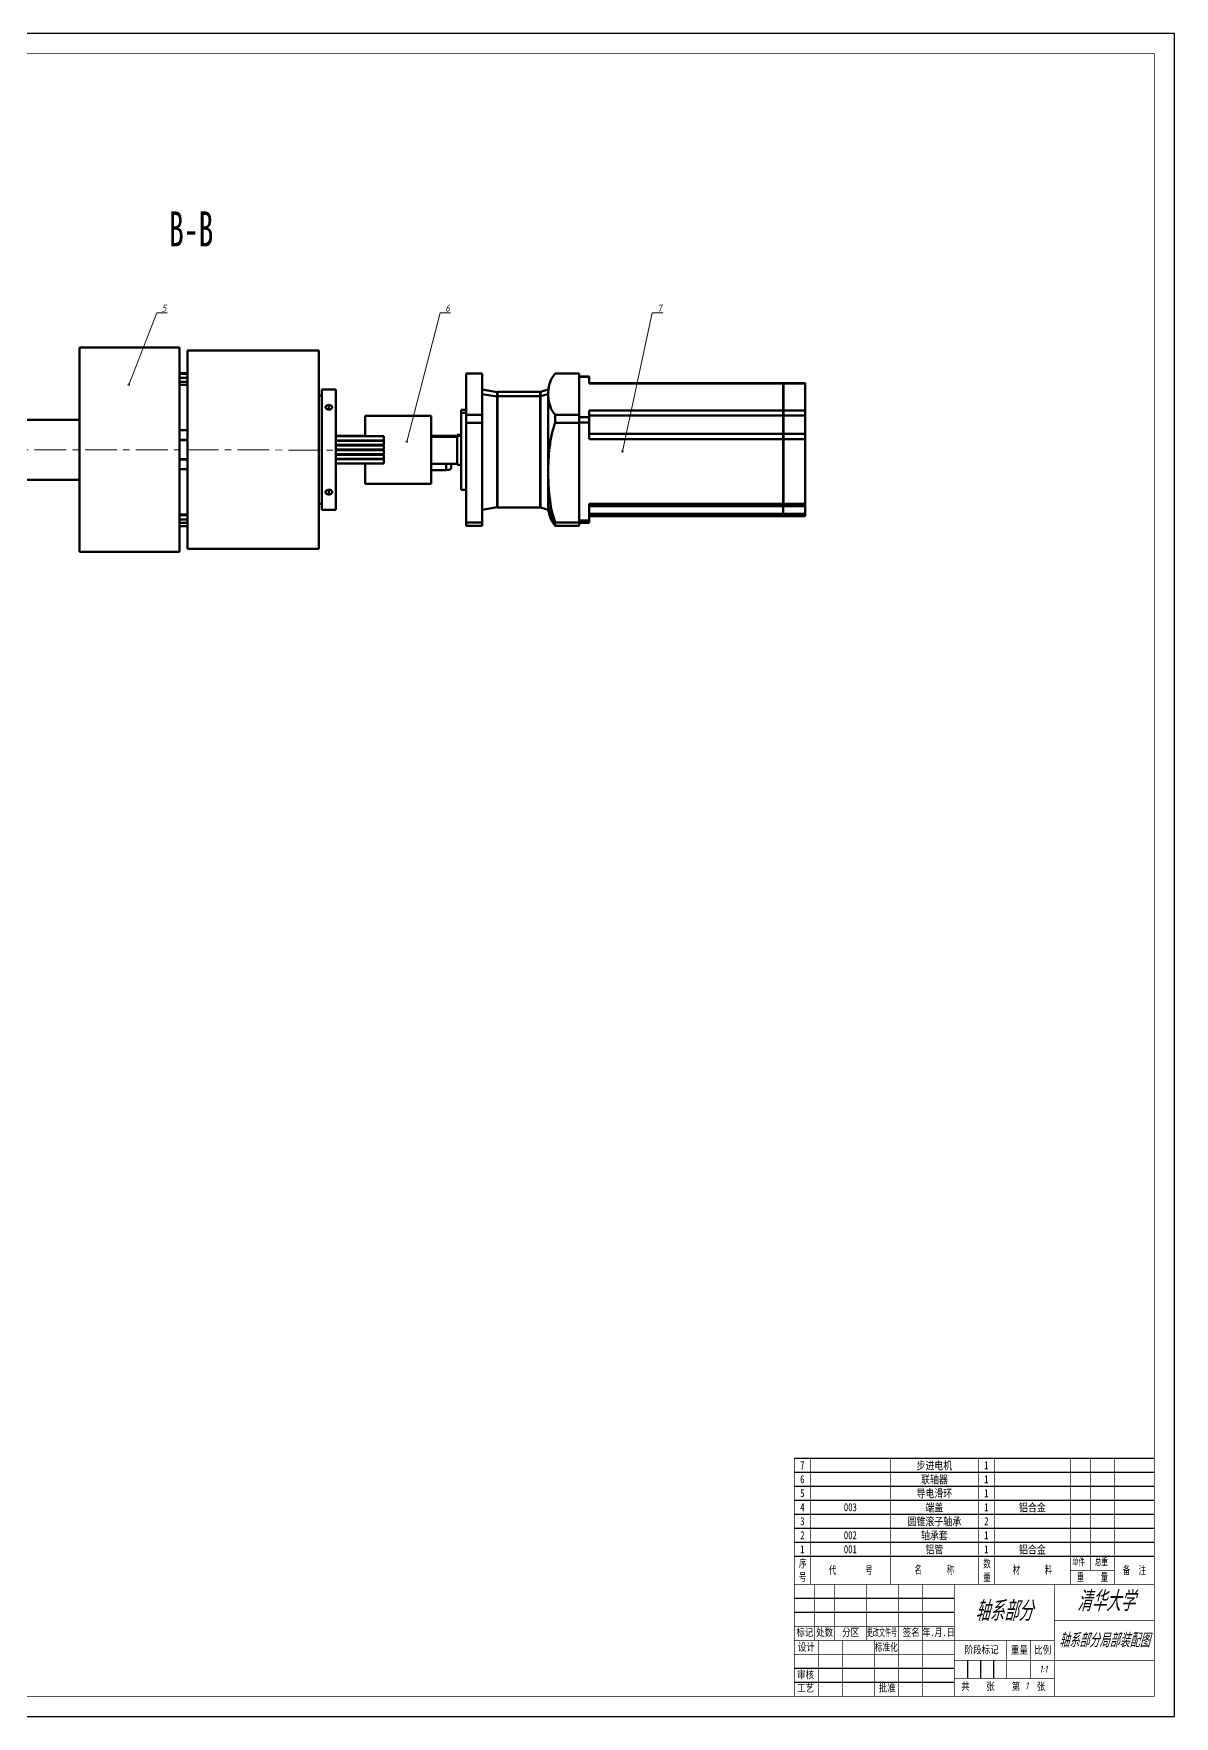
# Model space of a CAD drawing. Header units: millimetres. Extents: x -1060 to 1239, y -708 to 891.
# Drawn here: x 669 to 1239, y 50 to 891 of the extents above; entities that cross this region are included whole.
import ezdxf
from ezdxf import colors
from ezdxf.entities.mleader import LeaderData, LeaderLine
from ezdxf.enums import TextEntityAlignment as Align
from ezdxf.math import Vec2, Vec3

# ---------------------------------------------------------------- set-up
doc = ezdxf.new("R2010")
doc.units = ezdxf.units.MM
doc.header["$LTSCALE"] = 5
doc.linetypes.add('CENTER', pattern=[50.8, 31.75, -6.35, 6.35, -6.35])
for name, color, linetype in [('draw', 7, 'Continuous'), ('tf', 7, 'Continuous'), ('图框', 7, 'Continuous')]:
    doc.layers.add(name, color=color, linetype=linetype)
for name, color, linetype, lineweight in [('尺寸标注', 7, 'Continuous', 25), ('文字标注', 7, 'Continuous', 25), ('点画线', 1, 'CENTER', 25), ('粗实线', 7, 'Continuous', 50)]:
    doc.layers.add(name, color=color, linetype=linetype, lineweight=lineweight)
doc.styles.add('BIAOTILAN', font='SimSun.ttf', dxfattribs={"width": 0.66, "height": 7})
doc.styles.add('LABLE_FS', font='SimSun.ttf', dxfattribs={"width": 0.66, "height": 4})
doc.styles.add('SLDTEXTSTYLE5', font='TXT', dxfattribs={"width": 0.62})
doc.styles.add('国标汉字3.5', font='gbeitc.shx', dxfattribs={"height": 3.5, "bigfont": 'gbcbig.shx'})

# ---------------------------------------------------------------- blocks, each defined once
blk = doc.blocks.new('BTLABLE')
for points in [[(0, 0, 0.3, 0.3, 0), (0, 7, 0.3, 0.3, 0), (0, 14, 0, 0, 0)], [(8, 0, 0.3, 0.3, 0), (8, 7, 0.3, 0.3, 0), (8, 14, 0, 0, 0)], [(48, 0, 0.3, 0.3, 0), (48, 7, 0.3, 0.3, 0), (48, 14, 0, 0, 0)], [(92, 0, 0.3, 0.3, 0), (92, 7, 0.3, 0.3, 0), (92, 14, 0, 0, 0)], [(100, 0, 0.3, 0.3, 0), (100, 7, 0.3, 0.3, 0), (100, 14, 0, 0, 0)], [(138, 0, 0.3, 0.3, 0), (138, 7, 0.3, 0.3, 0), (138, 14, 0, 0, 0)], [(148, 7, 0.3, 0.3, 0), (148, 14, 0, 0, 0)], [(160, 0, 0.3, 0.3, 0), (160, 7, 0.3, 0.3, 0), (160, 14, 0, 0, 0)], [(180, 0, 0.3, 0.3, 0), (180, 7, 0.3, 0.3, 0), (180, 14, 0, 0, 0)]]:
    blk.add_lwpolyline(points, format="xyseb")
at = {"const_width": 0.3}
for points in [[(0, 14), (180, 14)], [(0, 0), (180, 0)]]:
    blk.add_lwpolyline(points, dxfattribs=at)
at = {"layer": 'draw', "const_width": 0.3}
blk.add_lwpolyline([(138, 7), (160, 7)], dxfattribs=at)
at = {"layer": 'draw', "style": 'LABLE_FS'}
for s, insert, char_height, width, attachment_point in [('序号', (4.15, 6.85), 4, 6.097, 5), ('代       号', (28.18, 6.85), 4, 29.7678, 5), ('名      称', (69.96, 7.03), 4, 34.4302, 5), ('数量', (96.32, 6.85), 4, 6.097, 5), ('材      料', (119.09, 7.03), 4, 34.4302, 5), ('单件', (138.82, 12.94), 3.5, 8, 1), ('总重', (150.29, 12.94), 3.5, 8, 1), ('备  注', (170.02, 6.85), 4, 17.2151, 5), ('重    量', (149.04, 3.45), 4, 19.7256, 5)]:
    blk.add_mtext(s, dxfattribs=dict(at, insert=insert, char_height=char_height, width=width, attachment_point=attachment_point))
blk = doc.blocks.new('Btl')
at = {"const_width": 0.3}
for points in [[(-180, 56), (-180, 0)], [(0, 56), (-180, 56)], [(0, 0), (0, 56)], [(-180, 0), (0, 0)]]:
    blk.add_lwpolyline(points, dxfattribs=at)
at = {"layer": 'tf'}
for p, q in [((-180, 49), (-100, 49)), ((-180, 42), (-100, 42)), ((-93.5, 18), (-93.5, 9)), ((-87, 18), (-87, 9)), ((-80.5, 18), (-80.5, 9)), ((-180, 14), (-100, 14)), ((-180, 7), (-100, 7))]:
    blk.add_line(p, q, dxfattribs=at)
at = {"layer": 'tf', "const_width": 0.3}
for points in [[(-170, 56), (-170, 28)], [(-160, 56), (-160, 28)], [(-144, 56), (-144, 28)], [(-128, 56), (-128, 28)], [(-116, 56), (-116, 28)], [(-100, 56), (-100, 0)], [(-50, 56), (-50, 0)], [(-180, 35), (-100, 35)], [(-50, 38), (0, 38)], [(-100, 28), (-180, 28)], [(-168, 28), (-168, 0)], [(-156, 28), (-156, 0)], [(-140, 28), (-140, 0)], [(-128, 28), (-128, 0)], [(-116, 28), (-116, 0)], [(-100, 28), (-50, 28)], [(-74, 28), (-74, 9)], [(-62, 28), (-62, 18), (-62, 9)], [(-180, 21), (-100, 21)], [(-100, 18), (-50, 18)], [(-50, 18), (0, 18)], [(-100, 9), (-50, 9)]]:
    blk.add_lwpolyline(points, dxfattribs=at)
at = {"layer": 'tf'}
blk.add_blockref('BTLABLE', (-180, 56), dxfattribs=at)
at = {"style": 'BIAOTILAN'}
for s, width, p in [('标记', 0.8, (-179.01, 30.1)), ('处数', 0.8, (-169.14, 30.1)), ('分区', 0.8, (-156.11, 30.1)), ('更改文件号', 0.57, (-143.78, 30.1)), ('签名', 0.8, (-125.81, 30.1)), ('年.月.日', 0.75, (-115.94, 30.1)), ('设计', 0.8, (-178.3, 22.71)), ('标准化', 0.72, (-139.77, 22.71)), ('阶段标记', 0.8, (-94.86, 21.39)), ('重量', 0.8, (-71.74, 21.29)), ('比例', 0.8, (-60.12, 21.29)), ('审核', 0.8, (-178.65, 8.95)), ('工艺', 0.8, (-178.65, 2.3)), ('批准', 0.8, (-137.79, 2.3)), ('共    张', 0.8, (-96.62, 3.1))]:
    blk.add_text(s, height=3.8, dxfattribs=dict(at, width=width)).set_placement(p)
at = {"style": 'BIAOTILAN', "width": 0.8}
blk.add_text('第    张', height=3.8, dxfattribs=at).set_placement((-62.93, 5.1), align=Align.MIDDLE)
blk = doc.blocks.new('tf')
at = {"layer": 'tf', "color": 0, "lineweight": 25}
blk.add_lwpolyline([(-594.5, -420.5), (594.5, -420.5), (594.5, 420.5), (-594.5, 420.5)], close=True, dxfattribs=at)
at = {"layer": 'tf', "color": 0, "lineweight": 25, "const_width": 0.3}
blk.add_lwpolyline([(-569.5, -410.5), (584.5, -410.5), (584.5, 410.5), (-569.5, 410.5)], close=True, dxfattribs=at)
at = {"layer": 'tf', "color": 0, "lineweight": 25}
blk.add_blockref('Btl', (584.5, -410.5), dxfattribs=at)
blk = doc.blocks.new('lable')
at = {"lineweight": 25}
for p, q in [((0, 7), (180, 7)), ((0, 0), (180, 0))]:
    blk.add_line(p, q, dxfattribs=at)
at = {"lineweight": 25, "const_width": 0.3}
for points in [[(0, 0), (0, 7)], [(8, 0), (8, 7)], [(48, 0), (48, 7)], [(92, 0), (92, 7)], [(100, 0), (100, 7)], [(138, 0), (138, 7)], [(148, 0), (148, 7)], [(160, 0), (160, 7)], [(180, 0), (180, 7)]]:
    blk.add_lwpolyline(points, dxfattribs=at)
at = {"layer": 'draw', "lineweight": 25, "style": 'LABLE_FS', "width": 0.8}
for tag, p in [('NO', (4, 3.5)), ('DIA_NO', (28, 3.5)), ('NAME', (70, 3.5)), ('NUM', (96, 3.5)), ('MATERIAL', (119, 3.5)), ('ONE', (143, 3.5)), ('ALL', (154, 3.5)), ('NOTICE', (170, 3.5))]:
    blk.add_attdef(tag, text='', height=4, dxfattribs=at).set_placement(p, align=Align.MIDDLE)
blk = doc.blocks.new('_DotSmall')
at = {"color": 0, "linetype": 'ByBlock', "lineweight": 15, "const_width": 0.5}
blk.add_lwpolyline([(-0.0625, 0, 1), (0.0625, 0, 1)], format="xyb", close=True, dxfattribs=at)

msp = doc.modelspace()

# ---------------------------------------------------------------- linework, layer by layer
at = {"layer": '点画线', "lineweight": 15, "ltscale": 0.1}
msp.add_line((414.98, 683.07), (819.76, 682.9), dxfattribs=at)
at = {"layer": '粗实线'}
for p, q in [((741.56, 734.07), (691.56, 734.07)), ((691.56, 689.32), (691.56, 734.07)), ((741.56, 734.07), (741.56, 692.82)), ((745.56, 692.82), (745.56, 732.57)), ((745.56, 732.57), (811.16, 732.57)), ((811.16, 633.57), (811.16, 732.57)), ((741.56, 721.29), (745.56, 721.29)), ((741.56, 721.02), (745.56, 721.02)), ((741.56, 718.92), (745.56, 718.92)), ((741.56, 717.05), (745.56, 717.05)), ((741.56, 715.45), (745.56, 715.45)), ((884.91, 721.11), (892.91, 721.11)), ((884.91, 700.49), (884.91, 721.11)), ((892.91, 710.8), (892.91, 721.11)), ((926.43, 715.09), (925.91, 713.07)), ((941.41, 721.11), (929.41, 721.11)), ((941.41, 700.49), (941.41, 721.11)), ((946.41, 719.68), (941.41, 719.68)), ((946.41, 719.53), (941.41, 719.53)), ((946.41, 719.68), (946.41, 719.53)), ((946.41, 716.09), (946.41, 719.53)), ((1043.41, 716.25), (946.41, 716.25)), ((946.41, 716.09), (1043.41, 716.09)), ((1043.41, 716.25), (1043.41, 716.09)), ((1043.41, 716.09), (1043.41, 702.73)), ((1054.41, 716.25), (1043.51, 716.25)), ((1043.51, 716.25), (1043.51, 716.09)), ((1043.51, 716.09), (1043.51, 702.73)), ((1054.41, 716.09), (1043.51, 716.09)), ((1054.41, 716.25), (1054.41, 716.09)), ((1054.41, 702.73), (1054.41, 716.09)), ((811.16, 710.07), (812.76, 710.07)), ((812.76, 713.07), (819.76, 713.07)), ((812.76, 653.07), (812.76, 713.07)), ((819.76, 653.07), (819.76, 713.07)), ((900.41, 711.82), (892.91, 713.07)), ((900.41, 709.64), (892.91, 710.8)), ((892.91, 700.49), (892.91, 710.8)), ((900.41, 709.64), (900.41, 711.82)), ((900.41, 654.32), (900.41, 709.64)), ((921.91, 711.92), (900.51, 711.92)), ((900.51, 711.92), (900.51, 709.74)), ((900.51, 709.74), (921.91, 709.74)), ((900.51, 709.74), (900.51, 654.22)), ((921.91, 709.74), (921.91, 711.92)), ((921.91, 654.22), (921.91, 709.74)), ((925.91, 713.07), (921.98, 711.94)), ((921.98, 711.94), (921.98, 709.76)), ((921.98, 709.76), (925.91, 710.8)), ((921.98, 709.76), (921.98, 654.2)), ((925.91, 710.8), (925.91, 713.07)), ((925.91, 710.8), (925.91, 671.62)), ((636.56, 698.07), (691.56, 698.07)), ((816.26, 703.09), (816.26, 705.42)), ((867.41, 700.07), (834.41, 700.07)), ((834.41, 699.97), (834.41, 700.07)), ((834.41, 689.94), (834.41, 699.97)), ((867.41, 699.97), (867.41, 700.07)), ((867.41, 666.07), (867.41, 699.97)), ((884.91, 703.07), (882.41, 703.07)), ((882.41, 701.56), (882.41, 703.07)), ((882.41, 701.56), (884.91, 701.56)), ((882.41, 663.07), (882.41, 701.56)), ((884.91, 700.49), (892.91, 700.49)), ((884.91, 696.57), (884.91, 700.49)), ((892.91, 696.57), (892.91, 700.49)), ((929.41, 696.57), (929.41, 700.49)), ((929.41, 700.49), (941.41, 700.49)), ((941.41, 700.49), (941.41, 696.57)), ((941.41, 699.29), (946.41, 699.29)), ((946.41, 702.73), (1043.41, 702.73)), ((946.41, 699.29), (946.41, 702.73)), ((946.41, 700.23), (1043.41, 700.23)), ((946.41, 699.29), (946.41, 696.68)), ((1043.41, 702.73), (1043.41, 700.23)), ((1043.51, 702.73), (1043.51, 700.23)), ((1043.51, 702.73), (1054.41, 702.73)), ((1054.41, 700.23), (1043.51, 700.23)), ((1054.41, 702.73), (1054.41, 700.23)), ((741.56, 692.82), (745.56, 692.82)), ((741.56, 692.82), (741.56, 687.95)), ((745.56, 692.82), (745.56, 687.95)), ((834.41, 689.94), (819.76, 689.94)), ((843.76, 689.83), (819.76, 689.83)), ((843.76, 689.83), (843.76, 687.73)), ((880.41, 690.07), (867.41, 690.07)), ((882.41, 690.57), (880.41, 690.57)), ((880.41, 690), (880.41, 690.57)), ((880.41, 675.57), (880.41, 690)), ((882.41, 690), (880.41, 690)), ((884.91, 696.57), (892.91, 696.57)), ((884.91, 646.66), (884.91, 696.57)), ((892.91, 671.62), (892.91, 696.57)), ((941.41, 696.57), (929.41, 696.57)), ((946.41, 696.68), (941.41, 696.68)), ((941.41, 646.66), (941.41, 696.57)), ((946.41, 688.36), (946.41, 696.68)), ((946.41, 690.93), (1043.41, 690.93)), ((1043.41, 690.93), (1043.41, 688.36)), ((1043.51, 690.93), (1054.41, 690.93)), ((1043.51, 690.93), (1043.51, 688.36)), ((1054.41, 690.93), (1054.41, 688.36)), ((691.56, 632.07), (691.56, 689.32)), ((741.56, 687.95), (741.56, 687.82)), ((741.56, 687.95), (745.56, 687.95)), ((741.56, 687.82), (745.56, 687.82)), ((741.56, 687.82), (741.56, 678.32)), ((745.56, 687.95), (745.56, 687.82)), ((745.56, 687.82), (745.56, 678.32)), ((843.76, 687.73), (819.76, 687.73)), ((834.41, 687.66), (819.76, 687.66)), ((843.76, 687.55), (819.76, 687.55)), ((843.76, 685.45), (819.76, 685.45)), ((834.41, 685.35), (819.76, 685.35)), ((843.76, 685.23), (819.76, 685.23)), ((843.76, 683.13), (819.76, 683.13)), ((834.41, 683.02), (819.76, 683.02)), ((843.76, 682.9), (819.76, 682.9)), ((843.76, 687.55), (843.76, 685.45)), ((843.76, 685.23), (843.76, 683.13)), ((843.76, 682.9), (843.76, 680.8)), ((867.41, 689.54), (880.41, 689.54)), ((946.41, 688.36), (1043.41, 688.36)), ((1043.41, 688.36), (1043.41, 656.02)), ((1054.41, 688.36), (1043.51, 688.36)), ((1043.51, 688.36), (1043.51, 656.02)), ((1054.41, 656.02), (1054.41, 688.36)), ((741.56, 678.32), (741.56, 678.2)), ((741.56, 678.32), (745.56, 678.32)), ((741.56, 678.2), (745.56, 678.2)), ((741.56, 678.2), (741.56, 673.32)), ((741.56, 673.32), (741.56, 632.07)), ((741.56, 673.32), (745.56, 673.32)), ((745.56, 678.32), (745.56, 678.2)), ((745.56, 678.2), (745.56, 673.32)), ((745.56, 633.57), (745.56, 673.32)), ((843.76, 680.8), (819.76, 680.8)), ((834.41, 680.7), (819.76, 680.7)), ((843.76, 680.58), (819.76, 680.58)), ((843.76, 678.48), (819.76, 678.48)), ((834.41, 678.42), (819.76, 678.42)), ((843.76, 678.3), (819.76, 678.3)), ((843.76, 676.2), (819.76, 676.2)), ((834.41, 666.07), (834.41, 676.32)), ((843.76, 680.58), (843.76, 678.48)), ((843.76, 678.3), (843.76, 676.2)), ((867.41, 676.07), (880.41, 676.07)), ((874.91, 672.88), (867.41, 672.88)), ((874.91, 672.88), (874.91, 676.07)), ((877.41, 673.83), (877.41, 676.07)), ((880.41, 675.57), (882.41, 675.57)), ((691.56, 668.07), (636.56, 668.07)), ((834.41, 666.07), (867.41, 666.07)), ((892.91, 646.66), (892.91, 671.62)), ((925.91, 654.8), (925.91, 671.62)), ((811.16, 656.07), (812.76, 656.07)), ((816.26, 663.06), (816.26, 660.72)), ((882.41, 663.07), (884.91, 663.07)), ((946.41, 656.02), (1043.41, 656.02)), ((946.41, 647.7), (946.41, 656.02)), ((1043.41, 656.02), (1043.41, 654.78)), ((1043.51, 656.02), (1054.41, 656.02)), ((1043.51, 656.02), (1043.51, 654.78)), ((1054.41, 656.02), (1054.41, 654.78)), ((741.56, 650.69), (745.56, 650.69)), ((741.56, 650.28), (745.56, 650.28)), ((741.56, 648.18), (745.56, 648.18)), ((812.76, 653.07), (819.76, 653.07)), ((892.91, 653.07), (900.41, 654.32)), ((900.51, 654.22), (921.91, 654.22)), ((921.98, 654.2), (925.91, 653.07)), ((925.91, 653.07), (925.91, 654.8)), ((925.91, 653.07), (926.58, 650.63)), ((941.41, 647.7), (946.41, 647.7)), ((946.41, 654.78), (1043.41, 654.78)), ((946.41, 651.02), (1043.41, 651.02)), ((946.41, 649.9), (1043.41, 649.9)), ((946.41, 647.7), (946.41, 646.46)), ((1043.41, 651.02), (1043.41, 649.9)), ((1043.51, 654.78), (1054.41, 654.78)), ((1043.51, 651.02), (1054.41, 651.02)), ((1043.51, 651.02), (1043.51, 649.9)), ((1043.51, 649.9), (1054.41, 649.9)), ((1054.41, 651.02), (1054.41, 649.9)), ((741.56, 646.46), (745.56, 646.46)), ((741.56, 644.85), (745.56, 644.85)), ((884.91, 646.66), (892.91, 646.66)), ((884.91, 645.04), (884.91, 646.66)), ((884.91, 645.04), (892.91, 645.04)), ((892.91, 645.04), (892.91, 646.66)), ((929.41, 646.66), (941.41, 646.66)), ((929.41, 645.04), (929.41, 646.66)), ((941.41, 645.04), (929.41, 645.04)), ((941.41, 646.66), (941.41, 645.04)), ((941.41, 646.46), (946.41, 646.46)), ((691.56, 632.07), (741.56, 632.07)), ((745.56, 633.57), (811.16, 633.57))]:
    msp.add_line(p, q, dxfattribs=at)
at = {"layer": '粗实线', "flags": 128}
for points in [[(1043.41, 700.26), (1043.41, 700.26), (1043.42, 700.25), (1043.43, 700.24), (1043.44, 700.24), (1043.45, 700.24), (1043.47, 700.23), (1043.49, 700.23), (1043.51, 700.23)], [(1043.41, 688.4), (1043.41, 688.39), (1043.42, 688.39), (1043.43, 688.38), (1043.44, 688.37), (1043.45, 688.37), (1043.47, 688.37), (1043.49, 688.36), (1043.51, 688.36)], [(877.41, 673.83), (877.22, 673.46), (876.68, 673.15), (875.87, 672.95), (874.91, 672.88)], [(1043.41, 656.05), (1043.41, 656.05), (1043.42, 656.04), (1043.43, 656.03), (1043.44, 656.03), (1043.45, 656.02), (1043.47, 656.02), (1043.49, 656.02), (1043.51, 656.02)], [(1043.51, 651.02), (1043.49, 651.03), (1043.47, 651.03), (1043.45, 651.03), (1043.44, 651.04), (1043.43, 651.04), (1043.42, 651.05), (1043.41, 651.06), (1043.41, 651.07)]]:
    msp.add_lwpolyline(points, dxfattribs=at)
at = {"layer": '粗实线'}
for centre, radius, start, end in [((1043.51, 716.15), 0.1, 90, 180), ((1043.51, 716), 0.0964, 87.83373, 177.65602), ((900.51, 711.82), 0.1, 90, 180), ((900.51, 709.64), 0.0964, 87.83373, 177.65602), ((922.01, 711.85), 0.1, 106.03994, 180), ((922, 709.66), 0.0938, 103.19928, 178.45819), ((1043.51, 702.63), 0.0964, 87.83373, 177.65602), ((1043.5, 690.83), 0.0954, 87.13635, 176.81666), ((900.51, 654.32), 0.1, 180, 270), ((922.01, 654.3), 0.1, 180, 253.96006), ((1043.51, 654.88), 0.1, 180, 270), ((1043.51, 650), 0.1, 180, 270)]:
    msp.add_arc(centre, radius, start, end, dxfattribs=at)
for points, knots in [([(925.91, 710.8), (925.94, 711.67), (926, 713.41), (926.58, 716.08), (927.52, 718.67), (928.81, 720.34), (929.41, 721.11)], [0, 0, 0, 0, 0.2504668, 0.4998527, 0.7690264, 1, 1, 1, 1]), ([(929.41, 700.49), (928.93, 701.1), (927.89, 702.39), (926.96, 704.44), (926.32, 706.58), (925.97, 708.7), (925.93, 710.1), (925.91, 710.8)], [0, 0, 0, 0, 0.182066, 0.388241, 0.597985, 0.79958, 1, 1, 1, 1]), ([(816.26, 703.09), (816.04, 703.1), (815.61, 703.14), (815.06, 703.42), (814.69, 703.82), (814.56, 704.29), (814.69, 704.74), (815.06, 705.11), (815.61, 705.37), (816.04, 705.4), (816.26, 705.42)], [0, 0, 0, 0, 0.124891, 0.24978, 0.374712, 0.499742, 0.624816, 0.749778, 0.874674, 1, 1, 1, 1]), ([(816.26, 705.42), (816.47, 705.4), (816.91, 705.37), (817.45, 705.11), (817.82, 704.74), (817.95, 704.29), (817.82, 703.82), (817.45, 703.43), (816.91, 703.14), (816.47, 703.1), (816.26, 703.09)], [0, 0, 0, 0, 0.125082, 0.250057, 0.374976, 0.499888, 0.624855, 0.749931, 0.875024, 1, 1, 1, 1]), ([(1043.41, 700.23), (1043.41, 699.49), (1043.41, 698.09), (1043.41, 695.98), (1043.41, 693.99), (1043.41, 692.18), (1043.41, 691.36), (1043.41, 690.93)], [0, 0, 0, 0, 0.206448, 0.386188, 0.553929, 0.760051, 1, 1, 1, 1]), ([(1043.51, 700.23), (1043.51, 699.25), (1043.51, 697.84), (1043.51, 695.95), (1043.51, 694.7), (1043.51, 693.57), (1043.51, 692.14), (1043.51, 691.43), (1043.51, 690.93)], [0, 0, 0, 0, 0.269157, 0.387251, 0.5, 0.612749, 0.730843, 1, 1, 1, 1]), ([(1054.41, 690.93), (1054.41, 691.3), (1054.41, 691.99), (1054.41, 693.5), (1054.41, 695.39), (1054.41, 697.75), (1054.41, 699.36), (1054.41, 700.23)], [0, 0, 0, 0, 0.206448, 0.386188, 0.553929, 0.760051, 1, 1, 1, 1]), ([(925.91, 671.62), (925.94, 673.73), (926, 677.94), (926.58, 684.39), (927.52, 690.66), (928.81, 694.7), (929.41, 696.57)], [0, 0, 0, 0, 0.250467, 0.499853, 0.769026, 1, 1, 1, 1]), ([(929.41, 646.66), (928.93, 648.13), (927.89, 651.26), (926.96, 656.23), (926.32, 661.4), (925.97, 666.54), (925.93, 669.93), (925.91, 671.62)], [0, 0, 0, 0, 0.182066, 0.388241, 0.597985, 0.79958, 1, 1, 1, 1]), ([(816.26, 660.72), (816.04, 660.74), (815.61, 660.77), (815.06, 661.03), (814.69, 661.4), (814.56, 661.86), (814.69, 662.32), (815.06, 662.72), (815.61, 663), (816.04, 663.04), (816.26, 663.06)], [0, 0, 0, 0, 0.124891, 0.24978, 0.374712, 0.499742, 0.624816, 0.749778, 0.874674, 1, 1, 1, 1]), ([(816.26, 663.06), (816.47, 663.04), (816.91, 663), (817.45, 662.72), (817.82, 662.32), (817.95, 661.86), (817.82, 661.4), (817.45, 661.03), (816.91, 660.77), (816.47, 660.74), (816.26, 660.72)], [0, 0, 0, 0, 0.125082, 0.250057, 0.374976, 0.499888, 0.624855, 0.749931, 0.875024, 1, 1, 1, 1]), ([(929.41, 645.04), (928.58, 646.8), (927.1, 649.96), (926.27, 653.32), (925.91, 654.8)], [0, 0, 0, 0, 0.55942, 1, 1, 1, 1]), ([(926.53, 650.61), (926.56, 650.45), (926.78, 649.36), (927.54, 647.48), (928.82, 645.81), (929.41, 645.04)], [0, 0, 0, 0, 0.083667, 0.576827, 1, 1, 1, 1]), ([(1043.41, 654.78), (1043.41, 654.77), (1043.41, 654.51), (1043.41, 653.23), (1043.41, 651.8), (1043.41, 651.02)], [0, 0, 0, 0, 0.0131502, 0.4691584, 1, 1, 1, 1]), ([(1054.41, 651.02), (1054.41, 651.7), (1054.41, 652.96), (1054.41, 654.27), (1054.41, 654.66), (1054.41, 654.78)], [0, 0, 0, 0, 0.444936, 0.832311, 1, 1, 1, 1])]:
    msp.add_open_spline(points, degree=3, knots=knots, dxfattribs=at)

# ---------------------------------------------------------------- block references
at = {"layer": '文字标注'}
msp.add_blockref('tf', (644.5, 470.5), dxfattribs=at)
for p, values in [((1049, 172), {'NO': '7', 'NAME': '步进电机', 'NUM': '1'}), ((1049, 165), {'NO': '6', 'NAME': '联轴器', 'NUM': '1'}), ((1049, 158), {'NO': '5', 'NAME': '导电滑环', 'NUM': '1'}), ((1049, 151), {'NO': '4', 'DIA_NO': '003', 'NAME': '端盖', 'NUM': '1', 'MATERIAL': '铝合金'}), ((1049, 144), {'NO': '3', 'NAME': '圆锥滚子轴承', 'NUM': '2'}), ((1049, 137), {'NO': '2', 'DIA_NO': '002', 'NAME': '轴承套', 'NUM': '1'}), ((1049, 130), {'NO': '1', 'DIA_NO': '001', 'NAME': '铝管', 'NUM': '1', 'MATERIAL': '铝合金'})]:
    msp.add_blockref('lable', p, dxfattribs=at).add_auto_attribs(values)

# ---------------------------------------------------------------- texts
at = {"layer": '图框', "insert": (747.39, 802.17), "char_height": 17.5, "attachment_point": 2, "style": 'SLDTEXTSTYLE5'}
msp.add_mtext('B-B', dxfattribs=at)
at = {"layer": '尺寸标注', "lineweight": 15, "insert": (1204, 88), "char_height": 7, "attachment_point": 5, "style": '国标汉字3.5'}
msp.add_mtext_dynamic_manual_height_columns('轴系部分局部装配图', width=50, gutter_width=17.5, heights=[0], dxfattribs=at)
at = {"layer": '文字标注', "attachment_point": 1, "style": '国标汉字3.5'}
for s, insert, char_height, width in [('清华大学', (1190.34, 112.55), 10, 60), ('轴系部分', (1139.28, 107.66), 10, 60), ('1:1', (1171.42, 75.36), 3.5, 8.8474)]:
    msp.add_mtext(s, dxfattribs=dict(at, insert=insert, char_height=char_height, width=width))
at = {"layer": '文字标注', "insert": (1164.32, 66.98), "char_height": 3.5, "attachment_point": 1, "style": '国标汉字3.5'}
msp.add_mtext_dynamic_manual_height_columns('1', width=3.5995, gutter_width=50, heights=[0], dxfattribs=at)

# ---------------------------------------------------------------- leaders
at = {"layer": '文字标注', "ltscale": 0.1}
ml = msp.add_multileader_mtext('Standard', dxfattribs=at)
ml.set_content('5', color=256, style='国标汉字3.5')
ml.set_leader_properties(lineweight=15)
ml.set_arrow_properties(name='DOTSMALL')
ml.build(insert=Vec2(0, 0))
ml.multileader.update_dxf_attribs({"text_left_attachment_type": 6, "dogleg_length": 0.5, "arrow_head_size": 2})
ctx = ml.context
ctx.base_point, ctx.char_height, ctx.arrow_head_size, ctx.plane_origin = Vec3(730.65, 751.4), 3.5, 2, Vec3(716.17, 715.55)
ctx.left_attachment = 6
notes = []
notes.append((ctx, [(0, (1, 1, 0), (730.15, 751.4), (1, 0), 0.5, [(0, [(716.17, 715.55)], 0, [])])]))
ctx.mtext.insert, ctx.mtext.flow_direction = Vec3(732.65, 755.6), 5
ml = msp.add_multileader_mtext('Standard', dxfattribs=at)
ml.set_content('6', color=256, style='国标汉字3.5')
ml.set_leader_properties(lineweight=15)
ml.set_arrow_properties(name='DOTSMALL')
ml.build(insert=Vec2(0, 0))
ml.multileader.update_dxf_attribs({"text_left_attachment_type": 6, "dogleg_length": 0.5, "arrow_head_size": 2})
ctx = ml.context
ctx.base_point, ctx.char_height, ctx.arrow_head_size, ctx.plane_origin = Vec3(872.43, 751.4), 3.5, 2, Vec3(855.16, 687)
ctx.left_attachment = 6
notes.append((ctx, [(0, (1, 1, 0), (871.93, 751.4), (1, 0), 0.5, [(0, [(855.16, 687)], 0, [])])]))
ctx.mtext.insert, ctx.mtext.flow_direction = Vec3(874.43, 755.6), 5
ml = msp.add_multileader_mtext('Standard', dxfattribs=at)
ml.set_content('7', color=256, style='国标汉字3.5')
ml.set_leader_properties(lineweight=15)
ml.set_arrow_properties(name='DOTSMALL')
ml.build(insert=Vec2(0, 0))
ml.multileader.update_dxf_attribs({"text_left_attachment_type": 6, "dogleg_length": 0.5, "arrow_head_size": 2})
ctx = ml.context
ctx.base_point, ctx.char_height, ctx.arrow_head_size, ctx.plane_origin = Vec3(978.47, 751.4), 3.5, 2, Vec3(962.99, 682.21)
ctx.left_attachment = 6
notes.append((ctx, [(0, (1, 1, 0), (977.97, 751.4), (1, 0), 0.5, [(0, [(962.99, 682.21)], 0, [])])]))
ctx.mtext.insert, ctx.mtext.flow_direction = Vec3(980.47, 755.6), 5
for ctx, leaders in notes:
    for number, flags, end, landing, length, lines in leaders:
        leader = LeaderData()
        leader.index, (leader.has_last_leader_line, leader.has_dogleg_vector, leader.attachment_direction) = number, flags
        leader.last_leader_point, leader.dogleg_vector, leader.dogleg_length = Vec3(end), Vec3(landing), length
        for number, points, colour, breaks in lines:
            line = LeaderLine()
            line.index, line.vertices, line.color, line.breaks = number, Vec3.list(points), colors.encode_raw_color(colour), breaks
            leader.lines.append(line)
        ctx.leaders.append(leader)

doc.saveas('drawing.dxf')
